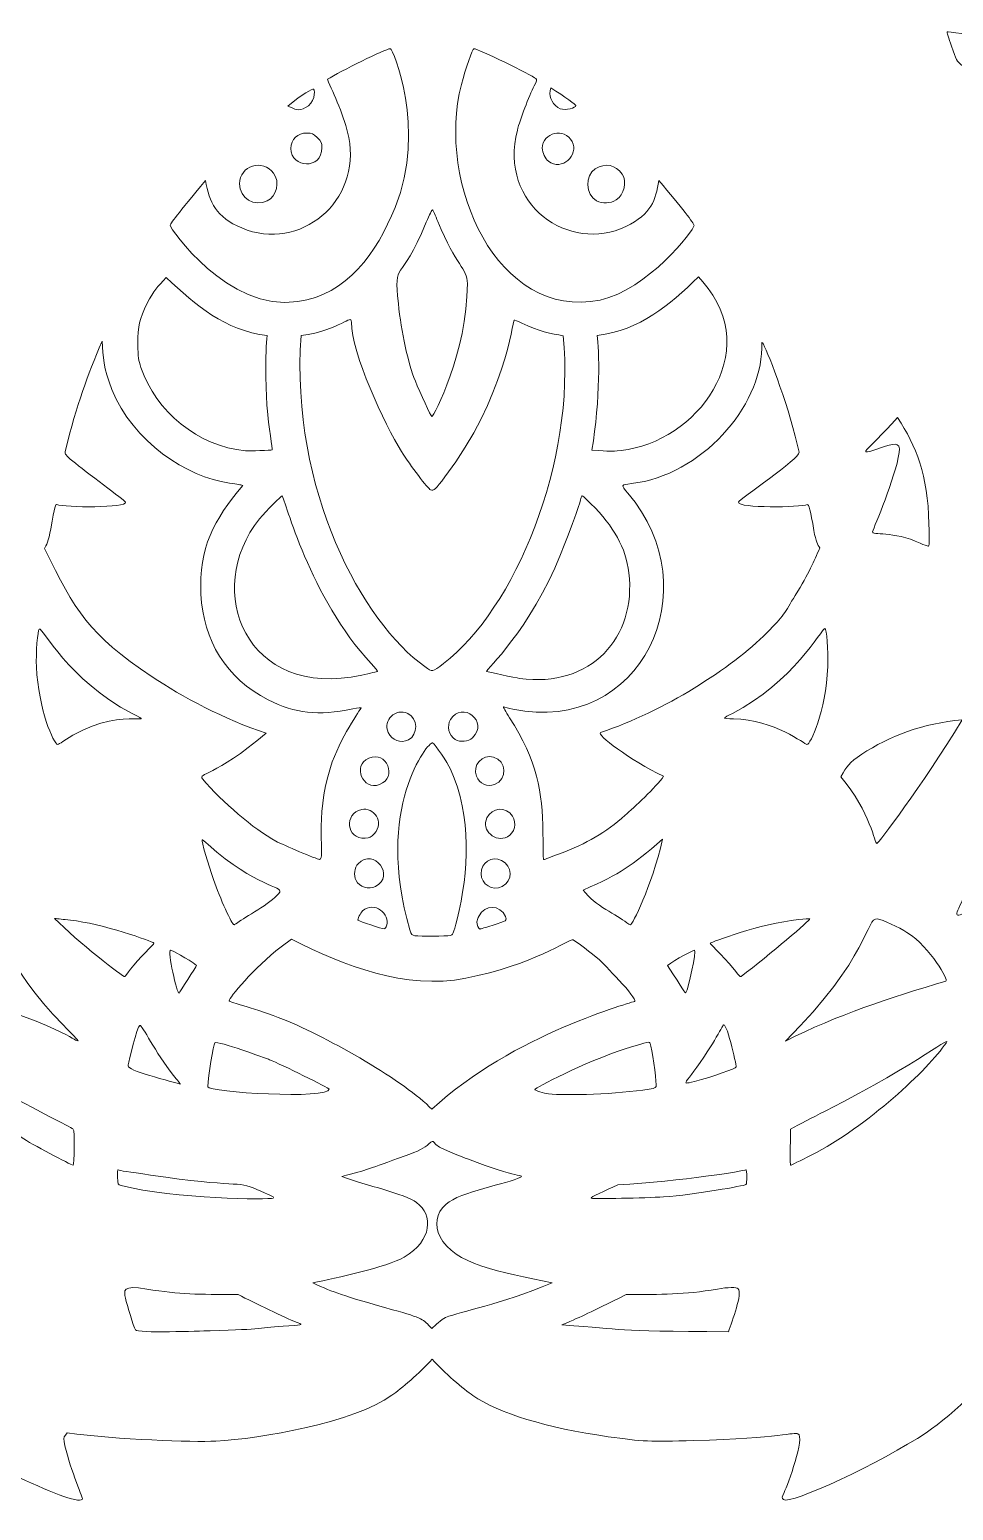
# Model space of a CAD drawing. Header units: inches. Extents: x -38.8 to 53.1, y -11.6 to 14.8.
# Drawn here: x -11.977 to -9.058, y -11.59 to -6.909 of the extents above; entities that cross this region are included whole.
import ezdxf

# ---------------------------------------------------------------- set-up
doc = ezdxf.new("R2010")
doc.units = ezdxf.units.IN
doc.header["$MEASUREMENT"] = 0
doc.layers.add('Sloth', color=7, linetype='Continuous', lineweight=0)

msp = doc.modelspace()

# ---------------------------------------------------------------- linework, layer by layer
at = {"layer": 'Sloth'}
for points, knots in [([(-5.5571, -8.4028), (-5.8408, -8.2225), (-5.9443, -8.1075), (-6.2237, -7.9171), (-6.612, -7.6527), (-6.4955, -7.6612), (-6.9886, -7.3707), (-6.9055, -7.354), (-6.723, -7.3416), (-6.6526, -7.3554), (-6.6419, -7.3575), (-6.6326, -7.3587), (-6.632, -7.3581), (-6.6314, -7.3575), (-6.6503, -7.3308), (-6.674, -7.2987), (-6.732, -7.2205), (-6.7472, -7.2125), (-6.8911, -7.0604), (-7.1105, -6.8287), (-7.2475, -6.7131), (-7.5217, -6.5281), (-7.5625, -6.5006), (-7.5927, -6.4783), (-7.5901, -6.4774), (-7.5653, -6.4691), (-7.5589, -6.4787), (-7.4536, -6.4307), (-7.4101, -6.4109), (-7.3371, -6.37), (-7.3371, -6.3654), (-7.3371, -6.3642), (-7.3433, -6.3611), (-7.351, -6.3586), (-7.4372, -6.3301), (-7.6089, -6.1397), (-7.672, -6.0728), (-7.734, -6.007), (-8.2599, -5.5004), (-8.2421, -5.4827), (-8.2412, -5.4818), (-8.2161, -5.481), (-8.1863, -5.4808), (-8.1342, -5.4804), (-8.1219, -5.4837), (-8.0896, -5.4491), (-8.1699, -5.3737), (-8.2356, -5.3103), (-8.3022, -5.2088), (-8.3951, -5.0671), (-8.4096, -5.0032), (-8.4587, -4.8954), (-8.5896, -4.6077), (-8.5546, -4.4318), (-8.6366, -4.2544), (-8.6817, -4.1569), (-8.7271, -4.1279), (-8.7271, -4.1128), (-8.7271, -4.0821), (-8.6445, -3.9047), (-8.6381, -3.5453), (-8.6339, -3.3124), (-8.6574, -3.1487), (-8.7303, -2.9004), (-8.7362, -2.8803), (-8.7427, -2.8619), (-8.7446, -2.8595), (-8.7703, -2.8281), (-8.5837, -2.9358), (-8.5837, -2.9293), (-8.5837, -2.9131), (-8.6068, -2.8197), (-8.6259, -2.7588), (-8.6828, -2.5771), (-8.8376, -2.2741), (-9.0064, -2.0621), (-9.2251, -1.7877), (-9.4535, -1.6046), (-9.4898, -1.5917), (-9.5265, -1.5786), (-9.365, -1.5646), (-9.3655, -1.5504), (-9.366, -1.5399), (-9.4919, -1.4381), (-9.5554, -1.3968), (-9.6707, -1.3218), (-10.0045, -1.2254), (-10.3304, -1.2332), (-10.3304, -1.2332), (-10.4087, -1.2351), (-10.4087, -1.2351), (-10.4087, -1.2351), (-10.4293, -1.1928), (-10.4293, -1.1928), (-10.4809, -1.0869), (-10.6123, -0.9347), (-10.7041, -0.8553), (-10.7608, -0.8949), (-10.9295, -1.0779), (-11.0006, -1.2338), (-11.2076, -1.234), (-11.2823, -1.2293), (-11.4971, -1.2722), (-11.6168, -1.2961), (-11.788, -1.3541), (-11.8438, -1.3897), (-11.9576, -1.4622), (-12.0475, -1.5497), (-12.0447, -1.5524), (-12.0346, -1.5624), (-11.9164, -1.5791), (-11.9147, -1.5843), (-11.9141, -1.5861), (-11.9253, -1.5949), (-11.9395, -1.6038), (-12.0294, -1.6602), (-12.265, -1.8772), (-12.4257, -2.0912), (-12.6501, -2.3898), (-12.7803, -2.7012), (-12.817, -2.8821), (-12.8287, -2.9397), (-12.8322, -2.9355), (-12.8064, -2.9212), (-12.7571, -2.8937), (-12.6673, -2.8508), (-12.6647, -2.8534), (-12.6624, -2.8557), (-12.704, -2.9607), (-12.7385, -3.1321), (-12.7784, -3.33), (-12.7846, -3.5722), (-12.7552, -3.7821), (-12.7364, -3.916), (-12.7198, -3.9756), (-12.6805, -4.1164), (-12.8934, -4.3591), (-12.7798, -4.5277), (-12.9536, -4.9005), (-12.9972, -4.9939), (-13.0017, -5.036), (-13.0816, -5.1671), (-13.1931, -5.3499), (-13.3171, -5.4388), (-13.3171, -5.4515), (-13.3171, -5.4557), (-13.3035, -5.4673), (-13.2904, -5.4742), (-13.2806, -5.4793), (-13.2702, -5.4804), (-13.2245, -5.4808), (-13.1946, -5.481), (-13.1693, -5.4821), (-13.1683, -5.4832), (-13.164, -5.4874), (-13.2752, -5.6134), (-13.3422, -5.6804), (-13.6791, -6.0168), (-13.5966, -5.9233), (-13.7272, -6.0614), (-13.9102, -6.2549), (-13.9825, -6.3209), (-14.0464, -6.3526), (-14.0783, -6.3684), (-14.08, -6.3645), (-14.0289, -6.394), (-13.8916, -6.4732), (-13.8284, -6.4705), (-13.8198, -6.4784), (-13.8134, -6.4842), (-14.0513, -6.6228), (-14.2902, -6.8337), (-14.4123, -6.9414), (-14.611, -7.1584), (-14.6649, -7.2131), (-14.6942, -7.2427), (-14.78, -7.3537), (-14.7764, -7.3572), (-14.7756, -7.3581), (-14.7675, -7.3573), (-14.7585, -7.3554), (-14.7371, -7.351), (-14.6449, -7.3456), (-14.5421, -7.3552), (-14.415, -7.3671), (-14.4121, -7.3687), (-14.4355, -7.3798), (-14.4736, -7.398), (-14.5711, -7.4645), (-14.6154, -7.4904), (-14.8067, -7.6021), (-14.8981, -7.7208), (-15.1771, -7.9105), (-15.5023, -8.1318), (-15.6698, -8.3167), (-16.1025, -8.5509), (-16.1238, -8.5625), (-16.1259, -8.5646), (-16.1235, -8.5711), (-16.1195, -8.5819), (-16.102, -8.5893), (-16.0404, -8.6065), (-15.861, -8.6565), (-15.8174, -8.6514), (-15.7542, -8.6591), (-15.96, -8.9543), (-15.9734, -9.0979), (-16.0041, -9.1642), (-16.0114, -9.18), (-16.0144, -9.1951), (-16.0235, -9.2621), (-16.0369, -9.3604), (-16.0381, -9.3806), (-16.0359, -9.4805), (-16.0313, -9.6903), (-16.0099, -9.8349), (-15.9132, -10.0221), (-15.884, -10.0787), (-15.8823, -10.0812), (-15.8753, -10.0754), (-15.8665, -10.068), (-15.8642, -10.0612), (-15.8535, -10.0099), (-15.8306, -9.8991), (-15.7876, -9.7985), (-15.7562, -9.7817), (-15.7406, -9.7733), (-15.7704, -9.879), (-15.7182, -10.0352), (-15.7044, -10.0764), (-15.6919, -10.1021), (-15.6572, -10.1605), (-15.6143, -10.2328), (-15.5844, -10.287), (-15.5512, -10.3385), (-15.5264, -10.3768), (-15.4778, -10.4422), (-15.4741, -10.4421), (-15.4698, -10.442), (-15.4439, -10.3289), (-15.3373, -10.2055), (-15.3069, -10.1703), (-15.2504, -10.1171), (-15.2397, -10.1136), (-15.2314, -10.1109), (-15.2216, -10.1218), (-15.1955, -10.1621), (-15.1114, -10.2924), (-14.9314, -10.4355), (-14.9271, -10.4355), (-14.9254, -10.4355), (-14.9231, -10.4298), (-14.922, -10.423), (-14.9101, -10.3514), (-14.851, -10.1858), (-14.8097, -10.108), (-14.7998, -10.0894), (-14.7979, -10.0798), (-14.7449, -10.1), (-14.5656, -10.1679), (-13.9077, -10.2873), (-13.9062, -10.2875), (-13.8879, -10.29), (-13.8915, -10.2813), (-13.8722, -10.3705), (-13.8513, -10.4667), (-13.8191, -10.5554), (-13.7821, -10.6188), (-13.7621, -10.6532), (-13.6696, -10.8632), (-13.6099, -10.8941), (-13.5842, -10.9074), (-13.5625, -10.893), (-13.5589, -10.8602), (-13.5508, -10.7862), (-13.5467, -10.7672), (-13.5315, -10.7338), (-13.5027, -10.6702), (-13.4597, -10.587), (-13.4452, -10.5666), (-13.4304, -10.5459), (-13.3919, -10.5088), (-13.3851, -10.5088), (-13.3785, -10.5088), (-13.3485, -10.5808), (-13.3114, -10.6854), (-13.277, -10.7825), (-13.2476, -10.8441), (-13.1896, -10.9405), (-13.1028, -11.0846), (-13.0495, -11.146), (-12.9121, -11.2604), (-12.83, -11.3287), (-12.7897, -11.3559), (-12.7104, -11.3963), (-12.6344, -11.4351), (-12.6012, -11.4469), (-12.5676, -11.447), (-12.5449, -11.4471), (-12.5426, -11.4465), (-12.5351, -11.4378), (-12.5064, -11.4044), (-12.5753, -11.351), (-12.6022, -11.1721), (-12.6083, -11.1316), (-12.6108, -11.0343), (-12.6061, -11.0176), (-12.6035, -11.0082), (-12.6034, -11.0081), (-12.5965, -11.0142), (-12.5775, -11.0312), (-12.466, -11.1882), (-12.318, -11.3059), (-12.1763, -11.4186), (-11.8104, -11.59), (-11.8104, -11.5525), (-11.8104, -11.5488), (-11.8549, -11.4457), (-11.8687, -11.3719), (-11.8712, -11.3585), (-11.8675, -11.3559), (-11.8586, -11.3449), (-11.6986, -11.3667), (-11.4628, -11.3746), (-11.3888, -11.3709), (-11.2486, -11.364), (-10.951, -11.3121), (-10.8321, -11.226), (-10.8041, -11.2057), (-10.7447, -11.1567), (-10.7047, -11.1119), (-10.6705, -11.1536), (-10.6022, -11.2088), (-10.5768, -11.2264), (-10.4957, -11.2828), (-10.3437, -11.3292), (-10.1488, -11.357), (-10.0397, -11.3726), (-10.0181, -11.3736), (-9.8776, -11.3692), (-9.5984, -11.3607), (-9.5628, -11.3422), (-9.5489, -11.3475), (-9.5252, -11.3566), (-9.5815, -11.5112), (-9.5925, -11.533), (-9.6007, -11.5492), (-9.6008, -11.5499), (-9.5949, -11.5558), (-9.5761, -11.5746), (-9.2829, -11.4374), (-9.1437, -11.3443), (-9.0526, -11.2834), (-8.9428, -11.1743), (-8.8296, -11.0321), (-8.8089, -11.0061), (-8.8049, -11.0064), (-8.8019, -11.0344), (-8.7899, -11.146), (-8.8281, -11.2875), (-8.8722, -11.3842), (-8.8858, -11.4142), (-8.8866, -11.4251), (-8.8757, -11.4377), (-8.8682, -11.4464), (-8.8659, -11.4471), (-8.8432, -11.4471), (-8.809, -11.447), (-8.7809, -11.4371), (-8.7037, -11.398), (-8.6223, -11.3567), (-8.582, -11.3298), (-8.5021, -11.2636), (-8.386, -11.1674), (-8.307, -11.0942), (-8.2132, -10.9288), (-8.1619, -10.8383), (-8.1448, -10.8129), (-8.0925, -10.6688), (-8.0493, -10.55), (-8.0317, -10.5088), (-8.0242, -10.5088), (-8.0191, -10.5088), (-7.9797, -10.5466), (-7.9673, -10.5635), (-7.9393, -10.6016), (-7.8667, -10.7518), (-7.861, -10.7838), (-7.8508, -10.8402), (-7.854, -10.8846), (-7.8339, -10.8953), (-7.7677, -10.9308), (-7.671, -10.6951), (-7.6186, -10.6021), (-7.5407, -10.4639), (-7.5312, -10.2888), (-7.5135, -10.2888), (-7.4936, -10.2888), (-6.8034, -10.1548), (-6.6612, -10.0984), (-6.6478, -10.0931), (-6.631, -10.0888), (-6.6237, -10.0888), (-6.6105, -10.0888), (-6.6104, -10.0889), (-6.5972, -10.1152), (-6.5059, -10.2968), (-6.4881, -10.4354), (-6.4836, -10.4354), (-6.4763, -10.4354), (-6.4003, -10.3663), (-6.364, -10.3341), (-6.2397, -10.224), (-6.1935, -10.119), (-6.1772, -10.1138), (-6.1639, -10.1096), (-6.103, -10.1671), (-6.0465, -10.2371), (-5.9697, -10.3323), (-5.9417, -10.4385), (-5.9352, -10.4398), (-5.9289, -10.4411), (-5.8656, -10.3513), (-5.8276, -10.2871), (-5.6954, -10.064), (-5.6593, -10.0221), (-5.6591, -9.7793), (-5.6075, -9.806), (-5.5689, -9.9508), (-5.5573, -10.0073), (-5.5378, -10.1022), (-5.5297, -10.0828), (-5.5093, -10.0463), (-5.4622, -9.9623), (-5.4129, -9.8306), (-5.399, -9.7516), (-5.3821, -9.6565), (-5.3668, -9.4561), (-5.3718, -9.3982), (-5.3902, -9.1877), (-5.4026, -9.1758), (-5.4242, -9.1104), (-5.5212, -8.8176), (-5.6586, -8.6659), (-5.6522, -8.6595), (-5.6433, -8.6506), (-5.5959, -8.6681), (-5.4013, -8.6151), (-5.3124, -8.5908), (-5.2978, -8.5858), (-5.2905, -8.5765), (-5.2722, -8.5532), (-5.2677, -8.5867), (-5.5571, -8.4028)], [0, 0, 0, 0, 1, 1, 1, 2, 2, 2, 3, 3, 3, 4, 4, 4, 5, 5, 5, 6, 6, 6, 7, 7, 7, 8, 8, 8, 9, 9, 9, 10, 10, 10, 11, 11, 11, 12, 12, 12, 13, 13, 13, 14, 14, 14, 15, 15, 15, 16, 16, 16, 17, 17, 17, 18, 18, 18, 19, 19, 19, 20, 20, 20, 21, 21, 21, 22, 22, 22, 23, 23, 23, 24, 24, 24, 25, 25, 25, 26, 26, 26, 27, 27, 27, 28, 28, 28, 29, 29, 29, 30, 30, 30, 31, 31, 31, 32, 32, 32, 33, 33, 33, 34, 34, 34, 35, 35, 35, 36, 36, 36, 37, 37, 37, 38, 38, 38, 39, 39, 39, 40, 40, 40, 41, 41, 41, 42, 42, 42, 43, 43, 43, 44, 44, 44, 45, 45, 45, 46, 46, 46, 47, 47, 47, 48, 48, 48, 49, 49, 49, 50, 50, 50, 51, 51, 51, 52, 52, 52, 53, 53, 53, 54, 54, 54, 55, 55, 55, 56, 56, 56, 57, 57, 57, 58, 58, 58, 59, 59, 59, 60, 60, 60, 61, 61, 61, 62, 62, 62, 63, 63, 63, 64, 64, 64, 65, 65, 65, 66, 66, 66, 67, 67, 67, 68, 68, 68, 69, 69, 69, 70, 70, 70, 71, 71, 71, 72, 72, 72, 73, 73, 73, 74, 74, 74, 75, 75, 75, 76, 76, 76, 77, 77, 77, 78, 78, 78, 79, 79, 79, 80, 80, 80, 81, 81, 81, 82, 82, 82, 83, 83, 83, 84, 84, 84, 85, 85, 85, 86, 86, 86, 87, 87, 87, 88, 88, 88, 89, 89, 89, 90, 90, 90, 91, 91, 91, 92, 92, 92, 93, 93, 93, 94, 94, 94, 95, 95, 95, 96, 96, 96, 97, 97, 97, 98, 98, 98, 99, 99, 99, 100, 100, 100, 101, 101, 101, 102, 102, 102, 103, 103, 103, 104, 104, 104, 105, 105, 105, 106, 106, 106, 107, 107, 107, 108, 108, 108, 109, 109, 109, 110, 110, 110, 111, 111, 111, 112, 112, 112, 113, 113, 113, 114, 114, 114, 115, 115, 115, 116, 116, 116, 117, 117, 117, 118, 118, 118, 119, 119, 119, 120, 120, 120, 121, 121, 121, 122, 122, 122, 123, 123, 123, 124, 124, 124, 125, 125, 125, 126, 126, 126, 127, 127, 127, 128, 128, 128, 129, 129, 129, 130, 130, 130, 131, 131, 131, 132, 132, 132, 133, 133, 133, 134, 134, 134, 135, 135, 135, 136, 136, 136, 137, 137, 137, 138, 138, 138, 139, 139, 139, 140, 140, 140, 141, 141, 141, 142, 142, 142, 143, 143, 143, 144, 144, 144, 145, 145, 145, 146, 146, 146, 147, 147, 147, 148, 148, 148, 149, 149, 149, 150, 150, 150, 151, 151, 151, 151]), ([(-9.0775, -6.9155), (-9.0761, -6.9155), (-8.788, -6.948), (-8.7845, -6.9534), (-8.7843, -6.9539), (-8.6537, -7.2466), (-8.6544, -7.2472), (-8.6574, -7.2502), (-8.855, -7.1664), (-9.0284, -7.0228), (-9.048, -7.0065), (-9.0482, -7.0062), (-9.0638, -6.961), (-9.0725, -6.9359), (-9.0786, -6.9155), (-9.0775, -6.9155)], [0, 0, 0, 0, 1, 1, 1, 2, 2, 2, 3, 3, 3, 4, 4, 4, 5, 5, 5, 5]), ([(-11.3072, -7.5356), (-11.1225, -7.6142), (-10.9283, -7.4503), (-10.9689, -7.2495), (-10.9821, -7.1842), (-11.0163, -7.1106), (-11.0364, -7.0657), (-10.9954, -7.0414), (-10.8537, -6.9688), (-10.8371, -6.9688), (-10.8304, -6.9688), (-10.721, -7.2194), (-10.8222, -7.4705), (-10.8807, -7.6156), (-10.9746, -7.7458), (-11.1294, -7.7686), (-11.3513, -7.8013), (-11.5339, -7.5356), (-11.5336, -7.5271), (-11.5335, -7.5248), (-11.5109, -7.4917), (-11.4213, -7.3858), (-11.4099, -7.4549), (-11.3882, -7.5012), (-11.3072, -7.5356)], [0, 0, 0, 0, 1, 1, 1, 2, 2, 2, 3, 3, 3, 4, 4, 4, 5, 5, 5, 6, 6, 6, 7, 7, 7, 8, 8, 8, 8]), ([(-10.0926, -7.5308), (-10.0106, -7.4911), (-9.9996, -7.4484), (-9.9886, -7.3854), (-9.916, -7.4719), (-9.8772, -7.5222), (-9.8771, -7.5276), (-9.877, -7.5415), (-10.0245, -7.7325), (-10.1746, -7.7635), (-10.4983, -7.8304), (-10.6931, -7.3943), (-10.6126, -7.0821), (-10.5995, -7.0314), (-10.5778, -6.9688), (-10.5733, -6.9688), (-10.5613, -6.9688), (-10.3896, -7.052), (-10.3776, -7.0636), (-10.3739, -7.0672), (-10.3747, -7.0709), (-10.3823, -7.0859), (-10.3992, -7.1191), (-10.4271, -7.1925), (-10.4358, -7.2266), (-10.4962, -7.4628), (-10.2714, -7.6172), (-10.0926, -7.5308)], [0, 0, 0, 0, 1, 1, 1, 2, 2, 2, 3, 3, 3, 4, 4, 4, 5, 5, 5, 6, 6, 6, 7, 7, 7, 8, 8, 8, 9, 9, 9, 9]), ([(-11.105, -7.1553), (-11.1288, -7.1668), (-11.1367, -7.1614), (-11.1615, -7.1503), (-11.1145, -7.1108), (-11.0823, -7.096), (-11.0807, -7.0969), (-11.0728, -7.1018), (-11.0773, -7.1418), (-11.105, -7.1553)], [0, 0, 0, 0, 1, 1, 1, 2, 2, 2, 3, 3, 3, 3]), ([(-10.3004, -7.1586), (-10.3219, -7.1496), (-10.3367, -7.1231), (-10.3321, -7.102), (-10.3321, -7.102), (-10.3299, -7.0924), (-10.3299, -7.0924), (-10.2855, -7.1206), (-10.2505, -7.1472), (-10.2505, -7.1488), (-10.2503, -7.155), (-10.2829, -7.1659), (-10.3004, -7.1586)], [0, 0, 0, 0, 1, 1, 1, 2, 2, 2, 3, 3, 3, 4, 4, 4, 4]), ([(-11.0537, -7.282), (-11.0537, -7.3523), (-11.1516, -7.3472), (-11.1515, -7.2842), (-11.1515, -7.2547), (-11.1313, -7.2355), (-11.1004, -7.2355), (-11.0841, -7.2355), (-11.0818, -7.2365), (-11.0683, -7.25), (-11.0548, -7.2635), (-11.0537, -7.2659), (-11.0537, -7.282)], [0, 0, 0, 0, 1, 1, 1, 2, 2, 2, 3, 3, 3, 4, 4, 4, 4]), ([(-10.3571, -7.2838), (-10.3571, -7.2332), (-10.2862, -7.2169), (-10.2627, -7.2622), (-10.2401, -7.3057), (-10.2955, -7.357), (-10.3375, -7.3245), (-10.3478, -7.3166), (-10.3571, -7.2973), (-10.3571, -7.2838)], [0, 0, 0, 0, 1, 1, 1, 2, 2, 2, 3, 3, 3, 3]), ([(-11.3137, -7.3957), (-11.3137, -7.3385), (-11.241, -7.316), (-11.2062, -7.3626), (-11.1858, -7.3899), (-11.1963, -7.4349), (-11.2266, -7.4501), (-11.2668, -7.4703), (-11.3137, -7.441), (-11.3137, -7.3957)], [0, 0, 0, 0, 1, 1, 1, 2, 2, 2, 3, 3, 3, 3]), ([(-10.1894, -7.3486), (-10.1577, -7.3291), (-10.1249, -7.3356), (-10.1046, -7.3654), (-10.0885, -7.3891), (-10.098, -7.4309), (-10.123, -7.4466), (-10.1419, -7.4586), (-10.1671, -7.4597), (-10.1861, -7.4494), (-10.2206, -7.4306), (-10.2227, -7.369), (-10.1894, -7.3486)], [0, 0, 0, 0, 1, 1, 1, 2, 2, 2, 3, 3, 3, 4, 4, 4, 4]), ([(-10.6872, -7.5155), (-10.6295, -7.6588), (-10.5938, -7.661), (-10.5938, -7.7113), (-10.5938, -7.9289), (-10.701, -8.1321), (-10.7057, -8.1321), (-10.7083, -8.1321), (-10.7441, -8.056), (-10.7583, -8.0201), (-10.7818, -7.9609), (-10.8026, -7.8656), (-10.812, -7.7747), (-10.8268, -7.6315), (-10.8075, -7.7215), (-10.7236, -7.5178), (-10.714, -7.4943), (-10.705, -7.4763), (-10.7037, -7.4778), (-10.7024, -7.4793), (-10.6949, -7.4962), (-10.6872, -7.5155)], [0, 0, 0, 0, 1, 1, 1, 2, 2, 2, 3, 3, 3, 4, 4, 4, 5, 5, 5, 6, 6, 6, 7, 7, 7, 7]), ([(-11.6055, -7.7738), (-11.5851, -7.7325), (-11.5745, -7.7232), (-11.5454, -7.6918), (-11.4503, -7.7824), (-11.3621, -7.8585), (-11.2263, -7.876), (-11.2339, -7.9231), (-11.2299, -8.0724), (-11.227, -8.1038), (-11.2215, -8.1636), (-11.2097, -8.236), (-11.2112, -8.2372), (-11.2131, -8.2387), (-11.2829, -8.241), (-11.2954, -8.2399), (-11.4449, -8.2269), (-11.5786, -8.1152), (-11.6257, -7.9771), (-11.634, -7.9531), (-11.6349, -7.9457), (-11.6351, -7.9021), (-11.6353, -7.8436), (-11.6312, -7.8257), (-11.6055, -7.7738)], [0, 0, 0, 0, 1, 1, 1, 2, 2, 2, 3, 3, 3, 4, 4, 4, 5, 5, 5, 6, 6, 6, 7, 7, 7, 8, 8, 8, 8]), ([(-10.2002, -8.2385), (-10.1734, -8.079), (-10.1764, -7.9173), (-10.1838, -7.8759), (-10.0459, -7.8576), (-9.9585, -7.7817), (-9.863, -7.6905), (-9.863, -7.6905), (-9.8499, -7.7055), (-9.8499, -7.7055), (-9.6532, -7.9308), (-9.8715, -8.2139), (-10.1075, -8.2387), (-10.1457, -8.2427), (-10.1374, -8.2415), (-10.2002, -8.2385)], [0, 0, 0, 0, 1, 1, 1, 2, 2, 2, 3, 3, 3, 4, 4, 4, 5, 5, 5, 5]), ([(-11.1195, -7.876), (-10.9919, -7.8587), (-10.9604, -7.8051), (-10.9604, -7.8335), (-10.9604, -7.9313), (-10.8557, -8.1565), (-10.802, -8.2421), (-10.7745, -8.2859), (-10.7174, -8.3616), (-10.7101, -8.3639), (-10.7001, -8.3671), (-10.6941, -8.3617), (-10.6646, -8.3226), (-10.4732, -8.0694), (-10.4522, -7.8328), (-10.4461, -7.8267), (-10.4452, -7.8258), (-10.4342, -7.8302), (-10.4216, -7.8365), (-10.3705, -7.8622), (-10.327, -7.8704), (-10.2913, -7.8763), (-10.2497, -8.2746), (-10.4453, -8.7425), (-10.6688, -8.9125), (-10.7066, -8.9413), (-10.7022, -8.9406), (-10.728, -8.9225), (-10.9239, -8.7851), (-11.154, -8.3632), (-11.1195, -7.876)], [0, 0, 0, 0, 1, 1, 1, 2, 2, 2, 3, 3, 3, 4, 4, 4, 5, 5, 5, 6, 6, 6, 7, 7, 7, 8, 8, 8, 9, 9, 9, 10, 10, 10, 10]), ([(-11.5904, -8.9543), (-11.7932, -8.8179), (-11.8324, -8.7488), (-11.9306, -8.5493), (-11.9246, -8.5378), (-11.9178, -8.5283), (-11.9104, -8.4867), (-11.8977, -8.4145), (-11.8962, -8.4084), (-11.8912, -8.4103), (-11.8674, -8.4195), (-11.6674, -8.4214), (-11.6744, -8.4021), (-11.6759, -8.3978), (-11.8025, -8.3053), (-11.8412, -8.2728), (-11.8641, -8.2536), (-11.8667, -8.2502), (-11.8649, -8.2425), (-11.827, -8.0857), (-11.7959, -8.0084), (-11.7487, -7.8938), (-11.7452, -7.9438), (-11.7449, -7.9766), (-11.7171, -8.0462), (-11.6513, -8.2114), (-11.4799, -8.3237), (-11.3461, -8.3422), (-11.3187, -8.3459), (-11.3118, -8.3476), (-11.3036, -8.3494), (-11.3963, -8.4605), (-11.4429, -8.5465), (-11.436, -8.6938), (-11.4292, -8.8385), (-11.3559, -8.9604), (-11.2237, -9.027), (-11.1357, -9.0714), (-11.0682, -9.0787), (-10.956, -9.0559), (-10.939, -9.0525), (-10.9284, -9.0516), (-10.9297, -9.0537), (-10.9307, -9.0552), (-10.9973, -9.1492), (-11.0267, -9.2409), (-11.0784, -9.402), (-11.0416, -9.5331), (-11.0616, -9.5319), (-11.0695, -9.5314), (-11.1764, -9.4865), (-11.1988, -9.4743), (-11.2697, -9.4355), (-11.3685, -9.3516), (-11.4313, -9.2768), (-11.4457, -9.2597), (-11.396, -9.2724), (-11.2295, -9.1331), (-11.3603, -9.0904), (-11.4973, -9.017), (-11.5904, -8.9543)], [0, 0, 0, 0, 1, 1, 1, 2, 2, 2, 3, 3, 3, 4, 4, 4, 5, 5, 5, 6, 6, 6, 7, 7, 7, 8, 8, 8, 9, 9, 9, 10, 10, 10, 11, 11, 11, 12, 12, 12, 13, 13, 13, 14, 14, 14, 15, 15, 15, 16, 16, 16, 17, 17, 17, 18, 18, 18, 19, 19, 19, 20, 20, 20, 20]), ([(-9.9734, -9.269), (-9.9974, -9.3026), (-10.0684, -9.3694), (-10.0948, -9.3924), (-10.1581, -9.4474), (-10.2152, -9.481), (-10.3021, -9.5141), (-10.3281, -9.524), (-10.3504, -9.5321), (-10.3516, -9.5321), (-10.3543, -9.5321), (-10.3541, -9.536), (-10.355, -9.4455), (-10.3564, -9.3212), (-10.373, -9.2186), (-10.4604, -9.0842), (-10.4734, -9.0643), (-10.4818, -9.0488), (-10.4791, -9.0499), (-10.4763, -9.0509), (-10.4631, -9.054), (-10.4498, -9.0568), (-10.0451, -9.1401), (-9.8251, -8.679), (-10.0865, -8.3738), (-10.1091, -8.3475), (-10.1092, -8.3477), (-10.0751, -8.3438), (-9.8544, -8.3183), (-9.6647, -8.1003), (-9.6636, -7.9159), (-9.6635, -7.894), (-9.6634, -7.8939), (-9.6583, -7.9034), (-9.6406, -7.936), (-9.5733, -8.1131), (-9.5453, -8.2444), (-9.541, -8.2643), (-9.7365, -8.3941), (-9.737, -8.4028), (-9.738, -8.4224), (-9.5413, -8.4186), (-9.5194, -8.4103), (-9.5145, -8.4084), (-9.5091, -8.4293), (-9.4986, -8.4921), (-9.4925, -8.5281), (-9.4859, -8.5368), (-9.48, -8.5474), (-9.4984, -8.5894), (-9.5141, -8.6265), (-9.5574, -8.6971), (-9.5916, -8.7529), (-9.593, -8.7612), (-9.6471, -8.8155), (-9.7591, -8.928), (-9.9724, -9.064), (-10.1734, -9.1308), (-10.187, -9.1353), (-10.0812, -9.2187), (-9.9734, -9.269)], [0, 0, 0, 0, 1, 1, 1, 2, 2, 2, 3, 3, 3, 4, 4, 4, 5, 5, 5, 6, 6, 6, 7, 7, 7, 8, 8, 8, 9, 9, 9, 10, 10, 10, 11, 11, 11, 12, 12, 12, 13, 13, 13, 14, 14, 14, 15, 15, 15, 16, 16, 16, 17, 17, 17, 18, 18, 18, 19, 19, 19, 20, 20, 20, 20]), ([(-9.2848, -8.23), (-9.373, -8.2592), (-9.3372, -8.2491), (-9.2338, -8.1352), (-9.175, -8.2261), (-9.1385, -8.3144), (-9.1347, -8.4713), (-9.1332, -8.53), (-9.1337, -8.5421), (-9.1375, -8.5418), (-9.14, -8.5417), (-9.1511, -8.5373), (-9.1622, -8.5322), (-9.2482, -8.492), (-9.3164, -8.5091), (-9.3128, -8.4958), (-9.3083, -8.4793), (-9.2409, -8.3268), (-9.2288, -8.2452), (-9.2233, -8.2088), (-9.2499, -8.2185), (-9.2848, -8.23)], [0, 0, 0, 0, 1, 1, 1, 2, 2, 2, 3, 3, 3, 4, 4, 4, 5, 5, 5, 6, 6, 6, 7, 7, 7, 7]), ([(-11.2507, -8.4551), (-11.2301, -8.4296), (-11.1811, -8.3802), (-11.1789, -8.3827), (-11.1713, -8.3916), (-11.0917, -8.7058), (-10.8974, -8.9129), (-10.8857, -8.9254), (-10.8768, -8.9363), (-10.8776, -8.9371), (-10.8784, -8.9379), (-10.9007, -8.9433), (-10.9272, -8.9491), (-11.293, -9.0295), (-11.4325, -8.6806), (-11.2507, -8.4551)], [0, 0, 0, 0, 1, 1, 1, 2, 2, 2, 3, 3, 3, 4, 4, 4, 5, 5, 5, 5]), ([(-10.5329, -8.9374), (-10.5358, -8.9346), (-10.3943, -8.8043), (-10.2993, -8.5678), (-10.2328, -8.4022), (-10.2368, -8.3896), (-10.2313, -8.3823), (-10.2307, -8.3815), (-10.2182, -8.3927), (-10.2034, -8.4073), (-10.1299, -8.4801), (-10.0932, -8.5468), (-10.0835, -8.6255), (-10.0585, -8.8292), (-10.2025, -8.9911), (-10.4288, -8.9597), (-10.4404, -8.9581), (-10.5317, -8.9385), (-10.5329, -8.9374)], [0, 0, 0, 0, 1, 1, 1, 2, 2, 2, 3, 3, 3, 4, 4, 4, 5, 5, 5, 6, 6, 6, 6]), ([(-11.9468, -8.8036), (-11.9363, -8.7971), (-11.8563, -8.9657), (-11.6534, -9.0705), (-11.5615, -9.1179), (-11.6987, -9.0398), (-11.8727, -9.1592), (-11.8803, -9.1645), (-11.8874, -9.1688), (-11.8883, -9.1688), (-11.9021, -9.1688), (-11.9495, -9.0554), (-11.9559, -8.9234), (-11.9581, -8.8799), (-11.9525, -8.8072), (-11.9468, -8.8036)], [0, 0, 0, 0, 1, 1, 1, 2, 2, 2, 3, 3, 3, 4, 4, 4, 5, 5, 5, 5]), ([(-9.5205, -9.1688), (-9.5255, -9.1688), (-9.6255, -9.0895), (-9.7525, -9.0876), (-9.7693, -9.0873), (-9.7824, -9.0861), (-9.7816, -9.0848), (-9.7809, -9.0835), (-9.7694, -9.077), (-9.7562, -9.0703), (-9.5655, -8.9736), (-9.4731, -8.8021), (-9.464, -8.8021), (-9.458, -8.8021), (-9.4528, -8.8705), (-9.4548, -8.9221), (-9.4606, -9.0673), (-9.5098, -9.1687), (-9.5205, -9.1688)], [0, 0, 0, 0, 1, 1, 1, 2, 2, 2, 3, 3, 3, 4, 4, 4, 5, 5, 5, 6, 6, 6, 6]), ([(-10.6323, -9.1527), (-10.6525, -9.14), (-10.6595, -9.11), (-10.6471, -9.0896), (-10.6104, -9.0293), (-10.5245, -9.0967), (-10.5771, -9.1471), (-10.5902, -9.1597), (-10.617, -9.1624), (-10.6323, -9.1527)], [0, 0, 0, 0, 1, 1, 1, 2, 2, 2, 3, 3, 3, 3]), ([(-10.8441, -9.1305), (-10.8615, -9.0912), (-10.8209, -9.0523), (-10.7818, -9.0708), (-10.7498, -9.086), (-10.7488, -9.1374), (-10.7801, -9.1536), (-10.8043, -9.1661), (-10.8329, -9.1558), (-10.8441, -9.1305)], [0, 0, 0, 0, 1, 1, 1, 2, 2, 2, 3, 3, 3, 3]), ([(-9.0274, -9.658), (-8.9554, -9.5087), (-8.9447, -9.3624), (-8.9365, -9.2035), (-8.8741, -9.1005), (-8.8811, -9.102), (-8.8222, -9.082), (-8.7848, -9.0693), (-8.7489, -9.0628), (-8.7014, -9.0602), (-8.6518, -9.0575), (-8.6323, -9.0611), (-8.5919, -9.0805), (-8.5519, -9.0997), (-8.5278, -9.1227), (-8.5081, -9.1606), (-8.4638, -9.2456), (-8.4666, -9.314), (-8.4665, -9.4065), (-8.4665, -9.4065), (-8.5821, -9.5221), (-8.5821, -9.5221), (-9.0334, -9.665), (-9.0851, -9.7776), (-9.0274, -9.658)], [0, 0, 0, 0, 1, 1, 1, 2, 2, 2, 3, 3, 3, 4, 4, 4, 5, 5, 5, 6, 6, 6, 7, 7, 7, 8, 8, 8, 8]), ([(-9.3474, -9.1997), (-9.2598, -9.1419), (-9.1534, -9.1009), (-9.0302, -9.0911), (-9.1591, -9.3033), (-9.2953, -9.4821), (-9.2997, -9.4821), (-9.3063, -9.4821), (-9.3184, -9.3842), (-9.413, -9.2705), (-9.3932, -9.236), (-9.3893, -9.2274), (-9.3474, -9.1997)], [0, 0, 0, 0, 1, 1, 1, 2, 2, 2, 3, 3, 3, 4, 4, 4, 4]), ([(-10.7036, -9.1639), (-10.695, -9.1692), (-10.6575, -9.2243), (-10.647, -9.2471), (-10.579, -9.3939), (-10.5894, -9.5732), (-10.6264, -9.7211), (-10.6385, -9.7695), (-10.6389, -9.7705), (-10.6487, -9.7725), (-10.6596, -9.7749), (-10.742, -9.7752), (-10.7595, -9.7731), (-10.7693, -9.7718), (-10.7708, -9.7701), (-10.7754, -9.7545), (-10.8889, -9.3724), (-10.7164, -9.156), (-10.7036, -9.1639)], [0, 0, 0, 0, 1, 1, 1, 2, 2, 2, 3, 3, 3, 4, 4, 4, 5, 5, 5, 6, 6, 6, 6]), ([(-10.8715, -9.2952), (-10.9237, -9.315), (-10.9591, -9.2355), (-10.9056, -9.2118), (-10.8486, -9.1866), (-10.8132, -9.2732), (-10.8715, -9.2952)], [0, 0, 0, 0, 1, 1, 1, 2, 2, 2, 2]), ([(-10.5081, -9.2952), (-10.531, -9.3039), (-10.5556, -9.2924), (-10.5651, -9.2687), (-10.5787, -9.2345), (-10.5469, -9.199), (-10.5112, -9.2086), (-10.4688, -9.22), (-10.4667, -9.2795), (-10.5081, -9.2952)], [0, 0, 0, 0, 1, 1, 1, 2, 2, 2, 3, 3, 3, 3]), ([(-10.9279, -9.3739), (-10.8913, -9.366), (-10.8533, -9.4129), (-10.8883, -9.4511), (-10.8979, -9.4616), (-10.9017, -9.4633), (-10.9174, -9.4645), (-10.9768, -9.4689), (-10.9849, -9.3863), (-10.9279, -9.3739)], [0, 0, 0, 0, 1, 1, 1, 2, 2, 2, 3, 3, 3, 3]), ([(-10.4668, -9.4603), (-10.5056, -9.4804), (-10.5504, -9.4396), (-10.532, -9.4008), (-10.516, -9.367), (-10.4722, -9.3639), (-10.4513, -9.3951), (-10.4369, -9.4167), (-10.4445, -9.4488), (-10.4668, -9.4603)], [0, 0, 0, 0, 1, 1, 1, 2, 2, 2, 3, 3, 3, 3]), ([(-11.4324, -9.4697), (-11.4318, -9.469), (-11.4232, -9.4757), (-11.4133, -9.4845), (-11.2598, -9.6218), (-11.1766, -9.6158), (-11.187, -9.6353), (-11.2017, -9.6628), (-11.2884, -9.7092), (-11.3142, -9.7277), (-11.3227, -9.7338), (-11.3304, -9.7388), (-11.3314, -9.7388), (-11.3375, -9.7388), (-11.376, -9.6543), (-11.3966, -9.5955), (-11.4129, -9.5491), (-11.4348, -9.4721), (-11.4324, -9.4697)], [0, 0, 0, 0, 1, 1, 1, 2, 2, 2, 3, 3, 3, 4, 4, 4, 5, 5, 5, 6, 6, 6, 6]), ([(-10.9387, -9.5454), (-10.8895, -9.4941), (-10.8199, -9.5841), (-10.8844, -9.6175), (-10.9055, -9.6284), (-10.9348, -9.6193), (-10.9456, -9.5984), (-10.9539, -9.5824), (-10.9507, -9.5579), (-10.9387, -9.5454)], [0, 0, 0, 0, 1, 1, 1, 2, 2, 2, 3, 3, 3, 3]), ([(-10.0785, -9.7387), (-10.0805, -9.7386), (-10.0855, -9.7357), (-10.0898, -9.7322), (-10.1206, -9.7065), (-10.1913, -9.6796), (-10.2275, -9.6289), (-10.1055, -9.574), (-10.0801, -9.5568), (-9.9767, -9.468), (-10.0119, -9.6217), (-10.0733, -9.7388), (-10.0785, -9.7387)], [0, 0, 0, 0, 1, 1, 1, 2, 2, 2, 3, 3, 3, 4, 4, 4, 4]), ([(-10.4839, -9.6172), (-10.5142, -9.6329), (-10.5504, -9.6111), (-10.5504, -9.5771), (-10.5504, -9.542), (-10.5168, -9.5203), (-10.4857, -9.5353), (-10.4503, -9.5525), (-10.4492, -9.5993), (-10.4839, -9.6172)], [0, 0, 0, 0, 1, 1, 1, 2, 2, 2, 3, 3, 3, 3]), ([(-10.925, -9.6949), (-10.8873, -9.6613), (-10.8366, -9.7059), (-10.8492, -9.7418), (-10.8509, -9.7465), (-10.8544, -9.7507), (-10.8572, -9.7512), (-10.8617, -9.7519), (-10.9361, -9.7276), (-10.9394, -9.7243), (-10.9419, -9.7218), (-10.9316, -9.7007), (-10.925, -9.6949)], [0, 0, 0, 0, 1, 1, 1, 2, 2, 2, 3, 3, 3, 4, 4, 4, 4]), ([(-10.5151, -9.7405), (-10.5351, -9.7469), (-10.5528, -9.7521), (-10.5544, -9.7521), (-10.5577, -9.7521), (-10.5637, -9.7376), (-10.5637, -9.7296), (-10.5637, -9.7267), (-10.5607, -9.7178), (-10.5569, -9.71), (-10.5396, -9.6743), (-10.4895, -9.6741), (-10.4736, -9.7124), (-10.4682, -9.7255), (-10.4682, -9.7255), (-10.5151, -9.7405)], [0, 0, 0, 0, 1, 1, 1, 2, 2, 2, 3, 3, 3, 4, 4, 4, 5, 5, 5, 5]), ([(-12.3336, -9.915), (-12.3007, -9.856), (-12.2565, -9.7932), (-12.1982, -9.758), (-12.1698, -9.7409), (-12.1196, -9.7189), (-12.1085, -9.7189), (-12.0868, -9.7187), (-12.0555, -9.868), (-11.8708, -10.0563), (-11.8443, -10.0833), (-11.8232, -10.1054), (-11.824, -10.1053), (-11.849, -10.103), (-11.828, -10.0722), (-12.3336, -9.915)], [0, 0, 0, 0, 1, 1, 1, 2, 2, 2, 3, 3, 3, 4, 4, 4, 5, 5, 5, 5]), ([(-11.8487, -9.724), (-11.7488, -9.7342), (-11.5902, -9.7912), (-11.5847, -9.7967), (-11.5826, -9.7988), (-11.6337, -9.8456), (-11.6586, -9.8788), (-11.6675, -9.8907), (-11.6757, -9.9014), (-11.6768, -9.9026), (-11.6793, -9.9053), (-11.8273, -9.7923), (-11.8987, -9.7183), (-11.8864, -9.7198), (-11.872, -9.7216), (-11.8487, -9.724)], [0, 0, 0, 0, 1, 1, 1, 2, 2, 2, 3, 3, 3, 4, 4, 4, 5, 5, 5, 5]), ([(-9.7454, -9.8862), (-9.7651, -9.8586), (-9.8276, -9.7982), (-9.826, -9.7966), (-9.8235, -9.7941), (-9.6689, -9.7348), (-9.5471, -9.7223), (-9.5282, -9.7203), (-9.5122, -9.7192), (-9.5116, -9.7198), (-9.5086, -9.7228), (-9.6374, -9.8329), (-9.7288, -9.9024), (-9.7307, -9.9038), (-9.7378, -9.8969), (-9.7454, -9.8862)], [0, 0, 0, 0, 1, 1, 1, 2, 2, 2, 3, 3, 3, 4, 4, 4, 5, 5, 5, 5]), ([(-9.298, -9.72), (-9.2819, -9.7225), (-9.2281, -9.747), (-9.2043, -9.7625), (-9.1283, -9.8122), (-9.0725, -9.9143), (-9.081, -9.9168), (-9.2594, -9.9695), (-9.4246, -10.0239), (-9.5887, -10.1063), (-9.3215, -9.8411), (-9.3331, -9.7143), (-9.298, -9.72)], [0, 0, 0, 0, 1, 1, 1, 2, 2, 2, 3, 3, 3, 4, 4, 4, 4]), ([(-11.1754, -10.0377), (-11.2606, -10.0032), (-11.3471, -9.9837), (-11.3471, -9.9786), (-11.3471, -9.972), (-11.2694, -9.8735), (-11.1826, -9.8088), (-11.1826, -9.8088), (-11.1497, -9.7844), (-11.1497, -9.7844), (-10.9813, -9.8684), (-10.7912, -9.9449), (-10.5987, -9.9076), (-10.3889, -9.8669), (-10.2708, -9.7819), (-10.2595, -9.7865), (-10.2524, -9.7894), (-10.1991, -9.8298), (-10.1772, -9.8489), (-10.1669, -9.8579), (-10.0555, -9.9717), (-10.0644, -9.9806), (-10.0661, -9.9823), (-10.4509, -10.0834), (-10.7059, -10.322), (-10.7893, -10.2351), (-11.0294, -10.0969), (-11.1754, -10.0377)], [0, 0, 0, 0, 1, 1, 1, 2, 2, 2, 3, 3, 3, 4, 4, 4, 5, 5, 5, 6, 6, 6, 7, 7, 7, 8, 8, 8, 9, 9, 9, 9]), ([(-11.5052, -9.9547), (-11.5108, -9.9602), (-11.5432, -9.8188), (-11.5319, -9.8188), (-11.53, -9.8188), (-11.4765, -9.846), (-11.4498, -9.8673), (-11.4515, -9.87), (-11.5037, -9.9532), (-11.5052, -9.9547)], [0, 0, 0, 0, 1, 1, 1, 2, 2, 2, 3, 3, 3, 3]), ([(-9.8759, -9.8188), (-9.8691, -9.8188), (-9.8947, -9.9438), (-9.9034, -9.953), (-9.9063, -9.956), (-9.9101, -9.9453), (-9.9609, -9.8678), (-9.9364, -9.8479), (-9.8794, -9.8188), (-9.8759, -9.8188)], [0, 0, 0, 0, 1, 1, 1, 2, 2, 2, 3, 3, 3, 3]), ([(-11.6657, -10.1811), (-11.6629, -10.171), (-11.6392, -10.0597), (-11.6287, -10.0567), (-11.6215, -10.0545), (-11.5811, -10.1425), (-11.5228, -10.2146), (-11.5106, -10.2298), (-11.5009, -10.2421), (-11.5013, -10.242), (-11.5112, -10.2402), (-11.5841, -10.2199), (-11.6087, -10.212), (-11.6559, -10.1969), (-11.6683, -10.1902), (-11.6657, -10.1811)], [0, 0, 0, 0, 1, 1, 1, 2, 2, 2, 3, 3, 3, 4, 4, 4, 5, 5, 5, 5]), ([(-9.8194, -10.1147), (-9.8019, -10.0859), (-9.787, -10.0604), (-9.7861, -10.058), (-9.7764, -10.0319), (-9.7437, -10.1822), (-9.7437, -10.188), (-9.7437, -10.1931), (-9.8184, -10.2188), (-9.8759, -10.2336), (-9.9314, -10.2478), (-9.8962, -10.2418), (-9.8194, -10.1147)], [0, 0, 0, 0, 1, 1, 1, 2, 2, 2, 3, 3, 3, 4, 4, 4, 4]), ([(-11.8398, -10.4987), (-11.8471, -10.4984), (-11.9755, -10.4294), (-12.0013, -10.412), (-12.2129, -10.2685), (-12.3503, -10.0938), (-12.3337, -10.1038), (-12.2811, -10.1356), (-12.2139, -10.1903), (-11.9154, -10.3444), (-11.8769, -10.3642), (-11.8432, -10.382), (-11.8404, -10.3838), (-11.8325, -10.3891), (-11.8377, -10.4988), (-11.8398, -10.4987)], [0, 0, 0, 0, 1, 1, 1, 2, 2, 2, 3, 3, 3, 4, 4, 4, 5, 5, 5, 5]), ([(-11.3918, -10.1119), (-11.3826, -10.1043), (-11.2304, -10.1607), (-11.2188, -10.1653), (-11.1834, -10.1792), (-11.0304, -10.2549), (-11.0304, -10.2585), (-11.0304, -10.2913), (-11.414, -10.2683), (-11.4137, -10.2508), (-11.4132, -10.217), (-11.3973, -10.1165), (-11.3918, -10.1119)], [0, 0, 0, 0, 1, 1, 1, 2, 2, 2, 3, 3, 3, 4, 4, 4, 4]), ([(-10.0921, -10.1302), (-10.0169, -10.1064), (-10.0186, -10.1068), (-10.0156, -10.1143), (-10.0108, -10.1267), (-9.9971, -10.2225), (-9.9971, -10.244), (-9.9971, -10.2542), (-9.9974, -10.2544), (-10.0196, -10.2581), (-10.1182, -10.2746), (-10.2825, -10.2791), (-10.3371, -10.2731), (-10.352, -10.2715), (-10.3804, -10.2623), (-10.3804, -10.2592), (-10.3804, -10.2559), (-10.2275, -10.1732), (-10.0921, -10.1302)], [0, 0, 0, 0, 1, 1, 1, 2, 2, 2, 3, 3, 3, 4, 4, 4, 5, 5, 5, 6, 6, 6, 6]), ([(-9.0807, -10.1128), (-9.1365, -10.1934), (-9.3286, -10.3771), (-9.5067, -10.4669), (-9.5416, -10.4844), (-9.5709, -10.4988), (-9.572, -10.4988), (-9.5742, -10.4988), (-9.5729, -10.4335), (-9.5721, -10.3848), (-9.5448, -10.3696), (-9.5057, -10.3496), (-9.4624, -10.3274), (-9.1495, -10.167), (-9.0608, -10.0841), (-9.0807, -10.1128)], [0, 0, 0, 0, 1, 1, 1, 2, 2, 2, 3, 3, 3, 4, 4, 4, 5, 5, 5, 5]), ([(-10.6626, -10.9805), (-10.6758, -10.986), (-10.6956, -11.0056), (-10.7059, -11.0153), (-10.7361, -10.9844), (-10.7317, -10.9834), (-10.8304, -10.9555), (-10.9938, -10.9092), (-11.0121, -10.9029), (-11.0819, -10.871), (-11.0083, -10.8547), (-10.8487, -10.8216), (-10.7937, -10.7895), (-10.7039, -10.737), (-10.7015, -10.6555), (-10.7543, -10.6168), (-10.7932, -10.5882), (-10.9137, -10.5634), (-10.9911, -10.5343), (-10.9061, -10.5127), (-10.9088, -10.5118), (-10.7902, -10.4689), (-10.7472, -10.4534), (-10.7309, -10.4453), (-10.7152, -10.4315), (-10.7048, -10.4224), (-10.7026, -10.4216), (-10.7001, -10.4261), (-10.6895, -10.445), (-10.6125, -10.4715), (-10.5904, -10.48), (-10.4328, -10.5404), (-10.4112, -10.5288), (-10.4277, -10.5374), (-10.464, -10.5564), (-10.6184, -10.5833), (-10.6609, -10.6215), (-10.6943, -10.6516), (-10.6981, -10.6891), (-10.6803, -10.7247), (-10.6365, -10.8123), (-10.4907, -10.836), (-10.3256, -10.8708), (-10.496, -10.9421), (-10.611, -10.9589), (-10.6626, -10.9805)], [0, 0, 0, 0, 1, 1, 1, 2, 2, 2, 3, 3, 3, 4, 4, 4, 5, 5, 5, 6, 6, 6, 7, 7, 7, 8, 8, 8, 9, 9, 9, 10, 10, 10, 11, 11, 11, 12, 12, 12, 13, 13, 13, 14, 14, 14, 15, 15, 15, 15]), ([(-11.6997, -10.5358), (-11.7004, -10.5202), (-11.6995, -10.5123), (-11.6974, -10.5136), (-11.6931, -10.5162), (-11.6662, -10.5193), (-11.5951, -10.53), (-11.3206, -10.5715), (-11.3228, -10.5462), (-11.2595, -10.5751), (-11.2236, -10.5915), (-11.2016, -10.5986), (-11.2077, -10.6027), (-11.2166, -10.6086), (-11.5208, -10.606), (-11.6882, -10.5628), (-11.6987, -10.5601), (-11.6988, -10.56), (-11.6997, -10.5358)], [0, 0, 0, 0, 1, 1, 1, 2, 2, 2, 3, 3, 3, 4, 4, 4, 5, 5, 5, 6, 6, 6, 6]), ([(-9.7133, -10.5602), (-9.7177, -10.5629), (-9.8725, -10.5923), (-9.9734, -10.5987), (-10.0326, -10.6025), (-10.193, -10.6056), (-10.2018, -10.6032), (-10.2099, -10.601), (-10.1572, -10.5785), (-10.1187, -10.5612), (-9.9131, -10.5492), (-9.7177, -10.5162), (-9.7136, -10.5137), (-9.7092, -10.511), (-9.7096, -10.5579), (-9.7133, -10.5602)], [0, 0, 0, 0, 1, 1, 1, 2, 2, 2, 3, 3, 3, 4, 4, 4, 5, 5, 5, 5]), ([(-11.1578, -11.0068), (-11.261, -11.0126), (-11.2293, -11.0174), (-11.4071, -11.0222), (-11.441, -11.0231), (-11.6377, -11.0303), (-11.6432, -11.0196), (-11.6487, -11.0093), (-11.6697, -10.9411), (-11.6742, -10.9194), (-11.6795, -10.8936), (-11.6856, -10.8774), (-11.6074, -10.8903), (-11.4989, -10.9081), (-11.4492, -10.9066), (-11.3183, -10.908), (-11.2658, -10.9337), (-11.1695, -10.9814), (-11.1354, -10.9946), (-11.1141, -11.0029), (-11.1081, -11.004), (-11.1578, -11.0068)], [0, 0, 0, 0, 1, 1, 1, 2, 2, 2, 3, 3, 3, 4, 4, 4, 5, 5, 5, 6, 6, 6, 7, 7, 7, 7]), ([(-9.7687, -11.0255), (-10.1598, -11.0225), (-10.0775, -11.0185), (-10.295, -11.0038), (-10.221, -10.9712), (-10.2173, -10.9703), (-10.0922, -10.9078), (-9.9779, -10.9069), (-9.9105, -10.9086), (-9.8037, -10.8903), (-9.7693, -10.8844), (-9.7431, -10.8841), (-9.7378, -10.8895), (-9.7237, -10.9035), (-9.7566, -10.9904), (-9.7687, -11.0255)], [0, 0, 0, 0, 1, 1, 1, 2, 2, 2, 3, 3, 3, 4, 4, 4, 5, 5, 5, 5])]:
    msp.add_open_spline(points, degree=3, knots=knots, dxfattribs=at)

doc.saveas('drawing.dxf')
